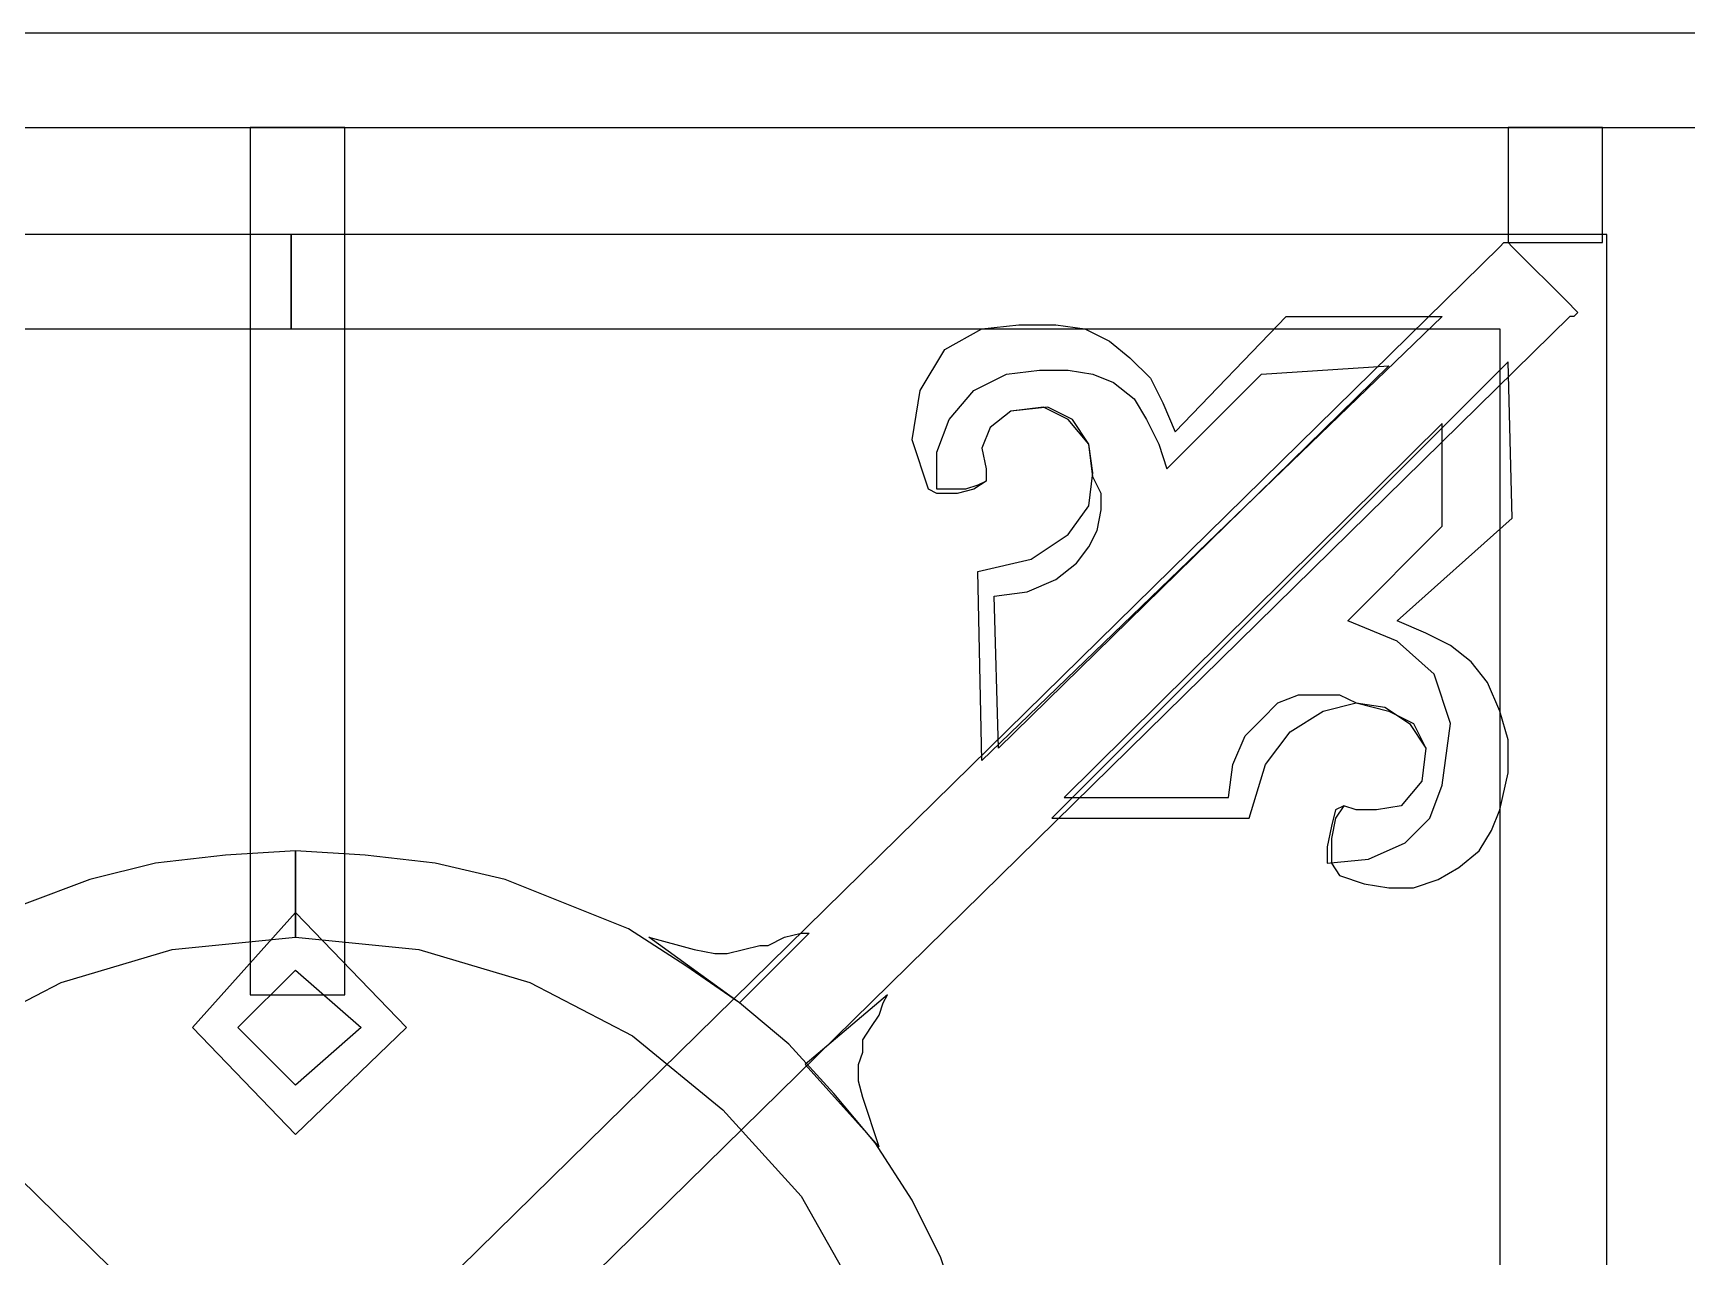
# Model space of a CAD drawing. Header units: centimetres. Extents: x -57 to 52, y -31 to 17.
# Drawn here: x -32.02 to -5.55, y -3.14 to 16.45 of the extents above; entities that cross this region are included whole.
import ezdxf

# ---------------------------------------------------------------- set-up
doc = ezdxf.new("R2010")
doc.units = ezdxf.units.CM
doc.header["$MEASUREMENT"] = 0
doc.layers.add('layer 1', color=7, linetype='Continuous')

msp = doc.modelspace()

# ---------------------------------------------------------------- linework, layer by layer
at = {"layer": 'layer 1', "color": 29}
for points, knots in [([(-56.97217, 16.45247), (-56.97217, 16.45247), (52.31543, 16.45247), (52.31543, 16.45247), (52.31543, 16.45247), (52.31543, 16.45247), (52.31543, 14.93916), (52.31543, 14.93916), (52.31543, 14.93916), (52.31543, 14.93916), (-56.97217, 14.93916), (-56.97217, 14.93916), (-56.97217, 14.93916), (-56.97217, 14.93916), (-56.97217, 16.45247), (-56.97217, 16.45247)], [0, 0, 0, 0, 0.25, 0.25, 0.25, 0.25, 0.5, 0.5, 0.5, 0.5, 0.75, 0.75, 0.75, 0.75, 1, 1, 1, 1]), ([(-28.54818, 14.93916), (-28.54818, 14.93916), (-27.03487, 14.93916), (-27.03487, 14.93916), (-27.03487, 14.93916), (-27.03487, 14.93916), (-27.03487, 1.05614), (-27.03487, 1.05614), (-27.03487, 1.05614), (-27.03487, 1.05614), (-28.54818, 1.05614), (-28.54818, 1.05614), (-28.54818, 1.05614), (-28.54818, 1.05614), (-28.54818, 14.93916), (-28.54818, 14.93916)], [0, 0, 0, 0, 0.25, 0.25, 0.25, 0.25, 0.5, 0.5, 0.5, 0.5, 0.75, 0.75, 0.75, 0.75, 1, 1, 1, 1]), ([(-8.41452, 14.93916), (-8.41452, 14.93916), (-6.90121, 14.93916), (-6.90121, 14.93916), (-6.90121, 14.93916), (-6.90121, 14.93916), (-6.90121, 13.09686), (-6.90121, 13.09686), (-6.90121, 13.09686), (-6.90121, 13.09686), (-8.41452, 13.09686), (-8.41452, 13.09686), (-8.41452, 13.09686), (-8.41452, 13.09686), (-8.41452, 14.93916), (-8.41452, 14.93916)], [0, 0, 0, 0, 0.25, 0.25, 0.25, 0.25, 0.5, 0.5, 0.5, 0.5, 0.75, 0.75, 0.75, 0.75, 1, 1, 1, 1]), ([(-49.01082, 13.22845), (-49.01082, 13.22845), (-27.89022, 13.22845), (-27.89022, 13.22845), (-27.89022, 13.22845), (-27.89022, 13.22845), (-27.89022, 11.71514), (-27.89022, 11.71514), (-27.89022, 11.71514), (-27.89022, 11.71514), (-47.43171, 11.71514), (-47.43171, 11.71514), (-47.43171, 11.71514), (-47.43171, 11.71514), (-47.43171, -26.24931), (-47.43171, -26.24931), (-47.43171, -26.24931), (-47.43171, -26.24931), (-27.89022, -26.24931), (-27.89022, -26.24931), (-27.89022, -26.24931), (-27.89022, -26.24931), (-27.89022, -27.63103), (-27.89022, -27.63103), (-27.89022, -27.63103), (-27.89022, -27.63103), (-49.01082, -27.63103), (-49.01082, -27.63103), (-49.01082, -27.63103), (-49.01082, -27.63103), (-49.01082, 13.22845), (-49.01082, 13.22845)], [0, 0, 0, 0, 0.125, 0.125, 0.125, 0.125, 0.25, 0.25, 0.25, 0.25, 0.375, 0.375, 0.375, 0.375, 0.5, 0.5, 0.5, 0.5, 0.625, 0.625, 0.625, 0.625, 0.75, 0.75, 0.75, 0.75, 0.875, 0.875, 0.875, 0.875, 1, 1, 1, 1]), ([(-48.55025, 12.10992), (-48.55025, 12.10992), (-47.6291, 13.03106), (-47.6291, 13.03106), (-47.6291, 13.03106), (-47.6291, 13.03106), (-47.5633, 13.09686), (-47.5633, 13.09686), (-47.5633, 13.09686), (-47.5633, 13.09686), (-47.49751, 13.09686), (-47.49751, 13.09686), (-47.49751, 13.09686), (-47.49751, 13.09686), (-47.43171, 13.09686), (-47.43171, 13.09686), (-47.43171, 13.09686), (-47.43171, 13.09686), (-47.43171, 13.03106), (-47.43171, 13.03106), (-47.43171, 13.03106), (-47.43171, 13.03106), (-7.42758, -26.24931), (-7.42758, -26.24931), (-7.42758, -26.24931), (-7.42758, -26.24931), (-7.36178, -26.24931), (-7.36178, -26.24931), (-7.36178, -26.24931), (-7.36178, -26.24931), (-7.29599, -26.3151), (-7.29599, -26.3151), (-7.29599, -26.3151), (-7.29599, -26.3151), (-7.36178, -26.3809), (-7.36178, -26.3809), (-7.36178, -26.3809), (-7.36178, -26.3809), (-7.42758, -26.4467), (-7.42758, -26.4467), (-7.42758, -26.4467), (-7.42758, -26.4467), (-8.34873, -27.36784), (-8.34873, -27.36784), (-8.34873, -27.36784), (-8.34873, -27.36784), (-8.41452, -27.43364), (-8.41452, -27.43364), (-8.41452, -27.43364), (-8.41452, -27.43364), (-8.41452, -27.43364), (-8.41452, -27.43364), (-8.41452, -27.43364), (-8.41452, -27.43364), (-8.48032, -27.36784), (-8.48032, -27.36784), (-8.48032, -27.36784), (-8.48032, -27.36784), (-8.54612, -27.36784), (-8.54612, -27.36784), (-8.54612, -27.36784), (-8.54612, -27.36784), (-48.55025, 11.91253), (-48.55025, 11.91253), (-48.55025, 11.91253), (-48.55025, 11.91253), (-48.55025, 11.91253), (-48.55025, 11.91253), (-48.55025, 11.91253), (-48.55025, 11.91253), (-48.55025, 11.97832), (-48.55025, 11.97832), (-48.55025, 11.97832), (-48.55025, 11.97832), (-48.55025, 12.04412), (-48.55025, 12.04412), (-48.55025, 12.04412), (-48.55025, 12.04412), (-48.55025, 12.10992), (-48.55025, 12.10992)], [0, 0, 0, 0, 0.05, 0.05, 0.05, 0.05, 0.1, 0.1, 0.1, 0.1, 0.15, 0.15, 0.15, 0.15, 0.2, 0.2, 0.2, 0.2, 0.25, 0.25, 0.25, 0.25, 0.3, 0.3, 0.3, 0.3, 0.35, 0.35, 0.35, 0.35, 0.4, 0.4, 0.4, 0.4, 0.45, 0.45, 0.45, 0.45, 0.5, 0.5, 0.5, 0.5, 0.55, 0.55, 0.55, 0.55, 0.6, 0.6, 0.6, 0.6, 0.65, 0.65, 0.65, 0.65, 0.7, 0.7, 0.7, 0.7, 0.75, 0.75, 0.75, 0.75, 0.8, 0.8, 0.8, 0.8, 0.85, 0.85, 0.85, 0.85, 0.9, 0.9, 0.9, 0.9, 0.95, 0.95, 0.95, 0.95, 1, 1, 1, 1]), ([(-7.42758, 12.10992), (-7.42758, 12.10992), (-8.34873, 13.03106), (-8.34873, 13.03106), (-8.34873, 13.03106), (-8.34873, 13.03106), (-8.41452, 13.09686), (-8.41452, 13.09686), (-8.41452, 13.09686), (-8.41452, 13.09686), (-8.41452, 13.09686), (-8.41452, 13.09686), (-8.41452, 13.09686), (-8.41452, 13.09686), (-8.48032, 13.09686), (-8.48032, 13.09686), (-8.48032, 13.09686), (-8.48032, 13.09686), (-8.54612, 13.03106), (-8.54612, 13.03106), (-8.54612, 13.03106), (-8.54612, 13.03106), (-48.55025, -26.24931), (-48.55025, -26.24931), (-48.55025, -26.24931), (-48.55025, -26.24931), (-48.55025, -26.24931), (-48.55025, -26.24931), (-48.55025, -26.24931), (-48.55025, -26.24931), (-48.55025, -26.3151), (-48.55025, -26.3151), (-48.55025, -26.3151), (-48.55025, -26.3151), (-48.55025, -26.3809), (-48.55025, -26.3809), (-48.55025, -26.3809), (-48.55025, -26.3809), (-48.55025, -26.4467), (-48.55025, -26.4467), (-48.55025, -26.4467), (-48.55025, -26.4467), (-47.6291, -27.36784), (-47.6291, -27.36784), (-47.6291, -27.36784), (-47.6291, -27.36784), (-47.5633, -27.43364), (-47.5633, -27.43364), (-47.5633, -27.43364), (-47.5633, -27.43364), (-47.49751, -27.43364), (-47.49751, -27.43364), (-47.49751, -27.43364), (-47.49751, -27.43364), (-47.43171, -27.36784), (-47.43171, -27.36784), (-47.43171, -27.36784), (-47.43171, -27.36784), (-47.43171, -27.36784), (-47.43171, -27.36784), (-47.43171, -27.36784), (-47.43171, -27.36784), (-7.42758, 11.91253), (-7.42758, 11.91253), (-7.42758, 11.91253), (-7.42758, 11.91253), (-7.36178, 11.91253), (-7.36178, 11.91253), (-7.36178, 11.91253), (-7.36178, 11.91253), (-7.29599, 11.97832), (-7.29599, 11.97832), (-7.29599, 11.97832), (-7.29599, 11.97832), (-7.36178, 12.04412), (-7.36178, 12.04412), (-7.36178, 12.04412), (-7.36178, 12.04412), (-7.42758, 12.10992), (-7.42758, 12.10992)], [0, 0, 0, 0, 0.05, 0.05, 0.05, 0.05, 0.1, 0.1, 0.1, 0.1, 0.15, 0.15, 0.15, 0.15, 0.2, 0.2, 0.2, 0.2, 0.25, 0.25, 0.25, 0.25, 0.3, 0.3, 0.3, 0.3, 0.35, 0.35, 0.35, 0.35, 0.4, 0.4, 0.4, 0.4, 0.45, 0.45, 0.45, 0.45, 0.5, 0.5, 0.5, 0.5, 0.55, 0.55, 0.55, 0.55, 0.6, 0.6, 0.6, 0.6, 0.65, 0.65, 0.65, 0.65, 0.7, 0.7, 0.7, 0.7, 0.75, 0.75, 0.75, 0.75, 0.8, 0.8, 0.8, 0.8, 0.85, 0.85, 0.85, 0.85, 0.9, 0.9, 0.9, 0.9, 0.95, 0.95, 0.95, 0.95, 1, 1, 1, 1]), ([(-27.89022, 13.22845), (-27.89022, 13.22845), (-6.83541, 13.22845), (-6.83541, 13.22845), (-6.83541, 13.22845), (-6.83541, 13.22845), (-6.83541, -27.63103), (-6.83541, -27.63103), (-6.83541, -27.63103), (-6.83541, -27.63103), (-27.89022, -27.63103), (-27.89022, -27.63103), (-27.89022, -27.63103), (-27.89022, -27.63103), (-27.89022, -26.24931), (-27.89022, -26.24931), (-27.89022, -26.24931), (-27.89022, -26.24931), (-8.54612, -26.24931), (-8.54612, -26.24931), (-8.54612, -26.24931), (-8.54612, -26.24931), (-8.54612, 11.71514), (-8.54612, 11.71514), (-8.54612, 11.71514), (-8.54612, 11.71514), (-27.89022, 11.71514), (-27.89022, 11.71514), (-27.89022, 11.71514), (-27.89022, 11.71514), (-27.89022, 13.22845), (-27.89022, 13.22845)], [0, 0, 0, 0, 0.125, 0.125, 0.125, 0.125, 0.25, 0.25, 0.25, 0.25, 0.375, 0.375, 0.375, 0.375, 0.5, 0.5, 0.5, 0.5, 0.625, 0.625, 0.625, 0.625, 0.75, 0.75, 0.75, 0.75, 0.875, 0.875, 0.875, 0.875, 1, 1, 1, 1]), ([(-9.46726, 11.91253), (-9.46726, 11.91253), (-11.96752, 11.91253), (-11.96752, 11.91253), (-11.96752, 11.91253), (-11.96752, 11.91253), (-13.74402, 10.07023), (-13.74402, 10.07023), (-13.74402, 10.07023), (-13.74402, 10.07023), (-13.94141, 10.53081), (-13.94141, 10.53081), (-13.94141, 10.53081), (-13.94141, 10.53081), (-14.1388, 10.92558), (-14.1388, 10.92558), (-14.1388, 10.92558), (-14.1388, 10.92558), (-14.46778, 11.25456), (-14.46778, 11.25456), (-14.46778, 11.25456), (-14.46778, 11.25456), (-14.79676, 11.51775), (-14.79676, 11.51775), (-14.79676, 11.51775), (-14.79676, 11.51775), (-15.19154, 11.71514), (-15.19154, 11.71514), (-15.19154, 11.71514), (-15.19154, 11.71514), (-15.65211, 11.78093), (-15.65211, 11.78093), (-15.65211, 11.78093), (-15.65211, 11.78093), (-16.24428, 11.78093), (-16.24428, 11.78093), (-16.24428, 11.78093), (-16.24428, 11.78093), (-16.83645, 11.71514), (-16.83645, 11.71514), (-16.83645, 11.71514), (-16.83645, 11.71514), (-17.42861, 11.38616), (-17.42861, 11.38616), (-17.42861, 11.38616), (-17.42861, 11.38616), (-17.82339, 10.72819), (-17.82339, 10.72819), (-17.82339, 10.72819), (-17.82339, 10.72819), (-17.95498, 9.93864), (-17.95498, 9.93864), (-17.95498, 9.93864), (-17.95498, 9.93864), (-17.6918, 9.14908), (-17.6918, 9.14908), (-17.6918, 9.14908), (-17.6918, 9.14908), (-17.56021, 9.08329), (-17.56021, 9.08329), (-17.56021, 9.08329), (-17.56021, 9.08329), (-17.23122, 9.08329), (-17.23122, 9.08329), (-17.23122, 9.08329), (-17.23122, 9.08329), (-16.96804, 9.14908), (-16.96804, 9.14908), (-16.96804, 9.14908), (-16.96804, 9.14908), (-16.77065, 9.28068), (-16.77065, 9.28068), (-16.77065, 9.28068), (-16.77065, 9.28068), (-16.77065, 9.47807), (-16.77065, 9.47807), (-16.77065, 9.47807), (-16.77065, 9.47807), (-16.83645, 9.80705), (-16.83645, 9.80705), (-16.83645, 9.80705), (-16.83645, 9.80705), (-16.70485, 10.13603), (-16.70485, 10.13603), (-16.70485, 10.13603), (-16.70485, 10.13603), (-16.37587, 10.39921), (-16.37587, 10.39921), (-16.37587, 10.39921), (-16.37587, 10.39921), (-15.8495, 10.46501), (-15.8495, 10.46501), (-15.8495, 10.46501), (-15.8495, 10.46501), (-15.45472, 10.26762), (-15.45472, 10.26762), (-15.45472, 10.26762), (-15.45472, 10.26762), (-15.12574, 9.87284), (-15.12574, 9.87284), (-15.12574, 9.87284), (-15.12574, 9.87284), (-15.05995, 9.41227), (-15.05995, 9.41227), (-15.05995, 9.41227), (-15.05995, 9.41227), (-15.12574, 8.8859), (-15.12574, 8.8859), (-15.12574, 8.8859), (-15.12574, 8.8859), (-15.45472, 8.42532), (-15.45472, 8.42532), (-15.45472, 8.42532), (-15.45472, 8.42532), (-16.04689, 8.03055), (-16.04689, 8.03055), (-16.04689, 8.03055), (-16.04689, 8.03055), (-16.90224, 7.83316), (-16.90224, 7.83316), (-16.90224, 7.83316), (-16.90224, 7.83316), (-16.83645, 4.80653), (-16.83645, 4.80653), (-16.83645, 4.80653), (-16.83645, 4.80653), (-9.46726, 11.91253), (-9.46726, 11.91253)], [0, 0, 0, 0, 0.03125, 0.03125, 0.03125, 0.03125, 0.0625, 0.0625, 0.0625, 0.0625, 0.09375, 0.09375, 0.09375, 0.09375, 0.125, 0.125, 0.125, 0.125, 0.15625, 0.15625, 0.15625, 0.15625, 0.1875, 0.1875, 0.1875, 0.1875, 0.21875, 0.21875, 0.21875, 0.21875, 0.25, 0.25, 0.25, 0.25, 0.28125, 0.28125, 0.28125, 0.28125, 0.3125, 0.3125, 0.3125, 0.3125, 0.34375, 0.34375, 0.34375, 0.34375, 0.375, 0.375, 0.375, 0.375, 0.40625, 0.40625, 0.40625, 0.40625, 0.4375, 0.4375, 0.4375, 0.4375, 0.46875, 0.46875, 0.46875, 0.46875, 0.5, 0.5, 0.5, 0.5, 0.53125, 0.53125, 0.53125, 0.53125, 0.5625, 0.5625, 0.5625, 0.5625, 0.59375, 0.59375, 0.59375, 0.59375, 0.625, 0.625, 0.625, 0.625, 0.65625, 0.65625, 0.65625, 0.65625, 0.6875, 0.6875, 0.6875, 0.6875, 0.71875, 0.71875, 0.71875, 0.71875, 0.75, 0.75, 0.75, 0.75, 0.78125, 0.78125, 0.78125, 0.78125, 0.8125, 0.8125, 0.8125, 0.8125, 0.84375, 0.84375, 0.84375, 0.84375, 0.875, 0.875, 0.875, 0.875, 0.90625, 0.90625, 0.90625, 0.90625, 0.9375, 0.9375, 0.9375, 0.9375, 0.96875, 0.96875, 0.96875, 0.96875, 1, 1, 1, 1]), ([(-8.41452, 11.18877), (-8.41452, 11.18877), (-8.34873, 8.68851), (-8.34873, 8.68851), (-8.34873, 8.68851), (-8.34873, 8.68851), (-10.19102, 7.0436), (-10.19102, 7.0436), (-10.19102, 7.0436), (-10.19102, 7.0436), (-9.73045, 6.84621), (-9.73045, 6.84621), (-9.73045, 6.84621), (-9.73045, 6.84621), (-9.33567, 6.64883), (-9.33567, 6.64883), (-9.33567, 6.64883), (-9.33567, 6.64883), (-9.00669, 6.38564), (-9.00669, 6.38564), (-9.00669, 6.38564), (-9.00669, 6.38564), (-8.74351, 6.05666), (-8.74351, 6.05666), (-8.74351, 6.05666), (-8.74351, 6.05666), (-8.54612, 5.59609), (-8.54612, 5.59609), (-8.54612, 5.59609), (-8.54612, 5.59609), (-8.41452, 5.13551), (-8.41452, 5.13551), (-8.41452, 5.13551), (-8.41452, 5.13551), (-8.41452, 4.60914), (-8.41452, 4.60914), (-8.41452, 4.60914), (-8.41452, 4.60914), (-8.54612, 4.01698), (-8.54612, 4.01698), (-8.54612, 4.01698), (-8.54612, 4.01698), (-8.67771, 3.68799), (-8.67771, 3.68799), (-8.67771, 3.68799), (-8.67771, 3.68799), (-8.8751, 3.35901), (-8.8751, 3.35901), (-8.8751, 3.35901), (-8.8751, 3.35901), (-9.20408, 3.09583), (-9.20408, 3.09583), (-9.20408, 3.09583), (-9.20408, 3.09583), (-9.53306, 2.89844), (-9.53306, 2.89844), (-9.53306, 2.89844), (-9.53306, 2.89844), (-9.92784, 2.76685), (-9.92784, 2.76685), (-9.92784, 2.76685), (-9.92784, 2.76685), (-10.32262, 2.76685), (-10.32262, 2.76685), (-10.32262, 2.76685), (-10.32262, 2.76685), (-10.71739, 2.83264), (-10.71739, 2.83264), (-10.71739, 2.83264), (-10.71739, 2.83264), (-11.11217, 2.96423), (-11.11217, 2.96423), (-11.11217, 2.96423), (-11.11217, 2.96423), (-11.24376, 3.16162), (-11.24376, 3.16162), (-11.24376, 3.16162), (-11.24376, 3.16162), (-11.24376, 3.5564), (-11.24376, 3.5564), (-11.24376, 3.5564), (-11.24376, 3.5564), (-11.17797, 3.88538), (-11.17797, 3.88538), (-11.17797, 3.88538), (-11.17797, 3.88538), (-11.04638, 4.08277), (-11.04638, 4.08277), (-11.04638, 4.08277), (-11.04638, 4.08277), (-10.84899, 4.01698), (-10.84899, 4.01698), (-10.84899, 4.01698), (-10.84899, 4.01698), (-10.52001, 4.01698), (-10.52001, 4.01698), (-10.52001, 4.01698), (-10.52001, 4.01698), (-10.12523, 4.08277), (-10.12523, 4.08277), (-10.12523, 4.08277), (-10.12523, 4.08277), (-9.79625, 4.47755), (-9.79625, 4.47755), (-9.79625, 4.47755), (-9.79625, 4.47755), (-9.73045, 5.00392), (-9.73045, 5.00392), (-9.73045, 5.00392), (-9.73045, 5.00392), (-9.92784, 5.3987), (-9.92784, 5.3987), (-9.92784, 5.3987), (-9.92784, 5.3987), (-10.32262, 5.59609), (-10.32262, 5.59609), (-10.32262, 5.59609), (-10.32262, 5.59609), (-10.84899, 5.72768), (-10.84899, 5.72768), (-10.84899, 5.72768), (-10.84899, 5.72768), (-11.37536, 5.59609), (-11.37536, 5.59609), (-11.37536, 5.59609), (-11.37536, 5.59609), (-11.90173, 5.2671), (-11.90173, 5.2671), (-11.90173, 5.2671), (-11.90173, 5.2671), (-12.2965, 4.74073), (-12.2965, 4.74073), (-12.2965, 4.74073), (-12.2965, 4.74073), (-12.55969, 3.88538), (-12.55969, 3.88538), (-12.55969, 3.88538), (-12.55969, 3.88538), (-15.71791, 3.88538), (-15.71791, 3.88538), (-15.71791, 3.88538), (-15.71791, 3.88538), (-8.41452, 11.18877), (-8.41452, 11.18877)], [0, 0, 0, 0, 0.02777778, 0.02777778, 0.02777778, 0.02777778, 0.05555556, 0.05555556, 0.05555556, 0.05555556, 0.08333333, 0.08333333, 0.08333333, 0.08333333, 0.11111111, 0.11111111, 0.11111111, 0.11111111, 0.13888889, 0.13888889, 0.13888889, 0.13888889, 0.16666667, 0.16666667, 0.16666667, 0.16666667, 0.19444444, 0.19444444, 0.19444444, 0.19444444, 0.22222222, 0.22222222, 0.22222222, 0.22222222, 0.25, 0.25, 0.25, 0.25, 0.27777778, 0.27777778, 0.27777778, 0.27777778, 0.30555556, 0.30555556, 0.30555556, 0.30555556, 0.33333333, 0.33333333, 0.33333333, 0.33333333, 0.36111111, 0.36111111, 0.36111111, 0.36111111, 0.38888889, 0.38888889, 0.38888889, 0.38888889, 0.41666667, 0.41666667, 0.41666667, 0.41666667, 0.44444444, 0.44444444, 0.44444444, 0.44444444, 0.47222222, 0.47222222, 0.47222222, 0.47222222, 0.5, 0.5, 0.5, 0.5, 0.52777778, 0.52777778, 0.52777778, 0.52777778, 0.55555556, 0.55555556, 0.55555556, 0.55555556, 0.58333333, 0.58333333, 0.58333333, 0.58333333, 0.61111111, 0.61111111, 0.61111111, 0.61111111, 0.63888889, 0.63888889, 0.63888889, 0.63888889, 0.66666667, 0.66666667, 0.66666667, 0.66666667, 0.69444444, 0.69444444, 0.69444444, 0.69444444, 0.72222222, 0.72222222, 0.72222222, 0.72222222, 0.75, 0.75, 0.75, 0.75, 0.77777778, 0.77777778, 0.77777778, 0.77777778, 0.80555556, 0.80555556, 0.80555556, 0.80555556, 0.83333333, 0.83333333, 0.83333333, 0.83333333, 0.86111111, 0.86111111, 0.86111111, 0.86111111, 0.88888889, 0.88888889, 0.88888889, 0.88888889, 0.91666667, 0.91666667, 0.91666667, 0.91666667, 0.94444444, 0.94444444, 0.94444444, 0.94444444, 0.97222222, 0.97222222, 0.97222222, 0.97222222, 1, 1, 1, 1]), ([(-27.82442, -17.95898), (-27.82442, -17.95898), (-28.94296, -17.89318), (-28.94296, -17.89318), (-28.94296, -17.89318), (-28.94296, -17.89318), (-30.0615, -17.76159), (-30.0615, -17.76159), (-30.0615, -17.76159), (-30.0615, -17.76159), (-31.11424, -17.4984), (-31.11424, -17.4984), (-31.11424, -17.4984), (-31.11424, -17.4984), (-32.16698, -17.10363), (-32.16698, -17.10363), (-32.16698, -17.10363), (-32.16698, -17.10363), (-33.15392, -16.64305), (-33.15392, -16.64305), (-33.15392, -16.64305), (-33.15392, -16.64305), (-34.07507, -16.11668), (-34.07507, -16.11668), (-34.07507, -16.11668), (-34.07507, -16.11668), (-34.93042, -15.52452), (-34.93042, -15.52452), (-34.93042, -15.52452), (-34.93042, -15.52452), (-35.71997, -14.80076), (-35.71997, -14.80076), (-35.71997, -14.80076), (-35.71997, -14.80076), (-36.44373, -14.077), (-36.44373, -14.077), (-36.44373, -14.077), (-36.44373, -14.077), (-37.1017, -13.22165), (-37.1017, -13.22165), (-37.1017, -13.22165), (-37.1017, -13.22165), (-37.62807, -12.36629), (-37.62807, -12.36629), (-37.62807, -12.36629), (-37.62807, -12.36629), (-38.15444, -11.44515), (-38.15444, -11.44515), (-38.15444, -11.44515), (-38.15444, -11.44515), (-38.48342, -10.4582), (-38.48342, -10.4582), (-38.48342, -10.4582), (-38.48342, -10.4582), (-38.8124, -9.47126), (-38.8124, -9.47126), (-38.8124, -9.47126), (-38.8124, -9.47126), (-38.94399, -8.35272), (-38.94399, -8.35272), (-38.94399, -8.35272), (-38.94399, -8.35272), (-39.00979, -7.29998), (-39.00979, -7.29998), (-39.00979, -7.29998), (-39.00979, -7.29998), (-38.94399, -6.18145), (-38.94399, -6.18145), (-38.94399, -6.18145), (-38.94399, -6.18145), (-38.8124, -5.12871), (-38.8124, -5.12871), (-38.8124, -5.12871), (-38.8124, -5.12871), (-38.48342, -4.14176), (-38.48342, -4.14176), (-38.48342, -4.14176), (-38.48342, -4.14176), (-38.15444, -3.15482), (-38.15444, -3.15482), (-38.15444, -3.15482), (-38.15444, -3.15482), (-37.62807, -2.23367), (-37.62807, -2.23367), (-37.62807, -2.23367), (-37.62807, -2.23367), (-37.1017, -1.31252), (-37.1017, -1.31252), (-37.1017, -1.31252), (-37.1017, -1.31252), (-36.44373, -0.52297), (-36.44373, -0.52297), (-36.44373, -0.52297), (-36.44373, -0.52297), (-35.71997, 0.26659), (-35.71997, 0.26659), (-35.71997, 0.26659), (-35.71997, 0.26659), (-34.93042, 0.92455), (-34.93042, 0.92455), (-34.93042, 0.92455), (-34.93042, 0.92455), (-34.07507, 1.51672), (-34.07507, 1.51672), (-34.07507, 1.51672), (-34.07507, 1.51672), (-33.15392, 2.10888), (-33.15392, 2.10888), (-33.15392, 2.10888), (-33.15392, 2.10888), (-32.16698, 2.50366), (-32.16698, 2.50366), (-32.16698, 2.50366), (-32.16698, 2.50366), (-31.11424, 2.89844), (-31.11424, 2.89844), (-31.11424, 2.89844), (-31.11424, 2.89844), (-30.0615, 3.16162), (-30.0615, 3.16162), (-30.0615, 3.16162), (-30.0615, 3.16162), (-28.94296, 3.29322), (-28.94296, 3.29322), (-28.94296, 3.29322), (-28.94296, 3.29322), (-27.82442, 3.35901), (-27.82442, 3.35901), (-27.82442, 3.35901), (-27.82442, 3.35901), (-27.82442, 1.97729), (-27.82442, 1.97729), (-27.82442, 1.97729), (-27.82442, 1.97729), (-29.79831, 1.7799), (-29.79831, 1.7799), (-29.79831, 1.7799), (-29.79831, 1.7799), (-31.57481, 1.25353), (-31.57481, 1.25353), (-31.57481, 1.25353), (-31.57481, 1.25353), (-33.21972, 0.39818), (-33.21972, 0.39818), (-33.21972, 0.39818), (-33.21972, 0.39818), (-34.60144, -0.78615), (-34.60144, -0.78615), (-34.60144, -0.78615), (-34.60144, -0.78615), (-35.78577, -2.16787), (-35.78577, -2.16787), (-35.78577, -2.16787), (-35.78577, -2.16787), (-36.70692, -3.68119), (-36.70692, -3.68119), (-36.70692, -3.68119), (-36.70692, -3.68119), (-37.23329, -5.45769), (-37.23329, -5.45769), (-37.23329, -5.45769), (-37.23329, -5.45769), (-37.43068, -7.29998), (-37.43068, -7.29998), (-37.43068, -7.29998), (-37.43068, -7.29998), (-37.23329, -9.14228), (-37.23329, -9.14228), (-37.23329, -9.14228), (-37.23329, -9.14228), (-36.70692, -10.78718), (-36.70692, -10.78718), (-36.70692, -10.78718), (-36.70692, -10.78718), (-35.78577, -12.36629), (-35.78577, -12.36629), (-35.78577, -12.36629), (-35.78577, -12.36629), (-34.60144, -13.74802), (-34.60144, -13.74802), (-34.60144, -13.74802), (-34.60144, -13.74802), (-33.21972, -14.86655), (-33.21972, -14.86655), (-33.21972, -14.86655), (-33.21972, -14.86655), (-31.57481, -15.7219), (-31.57481, -15.7219), (-31.57481, -15.7219), (-31.57481, -15.7219), (-29.79831, -16.24827), (-29.79831, -16.24827), (-29.79831, -16.24827), (-29.79831, -16.24827), (-27.82442, -16.44566), (-27.82442, -16.44566), (-27.82442, -16.44566), (-27.82442, -16.44566), (-27.82442, -17.95898), (-27.82442, -17.95898)], [0, 0, 0, 0, 0.02, 0.02, 0.02, 0.02, 0.04, 0.04, 0.04, 0.04, 0.06, 0.06, 0.06, 0.06, 0.08, 0.08, 0.08, 0.08, 0.1, 0.1, 0.1, 0.1, 0.12, 0.12, 0.12, 0.12, 0.14, 0.14, 0.14, 0.14, 0.16, 0.16, 0.16, 0.16, 0.18, 0.18, 0.18, 0.18, 0.2, 0.2, 0.2, 0.2, 0.22, 0.22, 0.22, 0.22, 0.24, 0.24, 0.24, 0.24, 0.26, 0.26, 0.26, 0.26, 0.28, 0.28, 0.28, 0.28, 0.3, 0.3, 0.3, 0.3, 0.32, 0.32, 0.32, 0.32, 0.34, 0.34, 0.34, 0.34, 0.36, 0.36, 0.36, 0.36, 0.38, 0.38, 0.38, 0.38, 0.4, 0.4, 0.4, 0.4, 0.42, 0.42, 0.42, 0.42, 0.44, 0.44, 0.44, 0.44, 0.46, 0.46, 0.46, 0.46, 0.48, 0.48, 0.48, 0.48, 0.5, 0.5, 0.5, 0.5, 0.52, 0.52, 0.52, 0.52, 0.54, 0.54, 0.54, 0.54, 0.56, 0.56, 0.56, 0.56, 0.58, 0.58, 0.58, 0.58, 0.6, 0.6, 0.6, 0.6, 0.62, 0.62, 0.62, 0.62, 0.64, 0.64, 0.64, 0.64, 0.66, 0.66, 0.66, 0.66, 0.68, 0.68, 0.68, 0.68, 0.7, 0.7, 0.7, 0.7, 0.72, 0.72, 0.72, 0.72, 0.74, 0.74, 0.74, 0.74, 0.76, 0.76, 0.76, 0.76, 0.78, 0.78, 0.78, 0.78, 0.8, 0.8, 0.8, 0.8, 0.82, 0.82, 0.82, 0.82, 0.84, 0.84, 0.84, 0.84, 0.86, 0.86, 0.86, 0.86, 0.88, 0.88, 0.88, 0.88, 0.9, 0.9, 0.9, 0.9, 0.92, 0.92, 0.92, 0.92, 0.94, 0.94, 0.94, 0.94, 0.96, 0.96, 0.96, 0.96, 0.98, 0.98, 0.98, 0.98, 1, 1, 1, 1]), ([(-27.82442, 3.35901), (-27.82442, 3.35901), (-26.70589, 3.29322), (-26.70589, 3.29322), (-26.70589, 3.29322), (-26.70589, 3.29322), (-25.58735, 3.16162), (-25.58735, 3.16162), (-25.58735, 3.16162), (-25.58735, 3.16162), (-24.46881, 2.89844), (-24.46881, 2.89844), (-24.46881, 2.89844), (-24.46881, 2.89844), (-23.48187, 2.50366), (-23.48187, 2.50366), (-23.48187, 2.50366), (-23.48187, 2.50366), (-22.49493, 2.10888), (-22.49493, 2.10888), (-22.49493, 2.10888), (-22.49493, 2.10888), (-21.57378, 1.51672), (-21.57378, 1.51672), (-21.57378, 1.51672), (-21.57378, 1.51672), (-20.71843, 0.92455), (-20.71843, 0.92455), (-20.71843, 0.92455), (-20.71843, 0.92455), (-19.92887, 0.26659), (-19.92887, 0.26659), (-19.92887, 0.26659), (-19.92887, 0.26659), (-19.20511, -0.52297), (-19.20511, -0.52297), (-19.20511, -0.52297), (-19.20511, -0.52297), (-18.54715, -1.31252), (-18.54715, -1.31252), (-18.54715, -1.31252), (-18.54715, -1.31252), (-17.95498, -2.23367), (-17.95498, -2.23367), (-17.95498, -2.23367), (-17.95498, -2.23367), (-17.49441, -3.15482), (-17.49441, -3.15482), (-17.49441, -3.15482), (-17.49441, -3.15482), (-17.16543, -4.14176), (-17.16543, -4.14176), (-17.16543, -4.14176), (-17.16543, -4.14176), (-16.83645, -5.12871), (-16.83645, -5.12871), (-16.83645, -5.12871), (-16.83645, -5.12871), (-16.70485, -6.18145), (-16.70485, -6.18145), (-16.70485, -6.18145), (-16.70485, -6.18145), (-16.63906, -7.29998), (-16.63906, -7.29998), (-16.63906, -7.29998), (-16.63906, -7.29998), (-16.70485, -8.35272), (-16.70485, -8.35272), (-16.70485, -8.35272), (-16.70485, -8.35272), (-16.83645, -9.47126), (-16.83645, -9.47126), (-16.83645, -9.47126), (-16.83645, -9.47126), (-17.16543, -10.4582), (-17.16543, -10.4582), (-17.16543, -10.4582), (-17.16543, -10.4582), (-17.49441, -11.44515), (-17.49441, -11.44515), (-17.49441, -11.44515), (-17.49441, -11.44515), (-17.95498, -12.36629), (-17.95498, -12.36629), (-17.95498, -12.36629), (-17.95498, -12.36629), (-18.54715, -13.22165), (-18.54715, -13.22165), (-18.54715, -13.22165), (-18.54715, -13.22165), (-19.20511, -14.077), (-19.20511, -14.077), (-19.20511, -14.077), (-19.20511, -14.077), (-19.92887, -14.80076), (-19.92887, -14.80076), (-19.92887, -14.80076), (-19.92887, -14.80076), (-20.71843, -15.52452), (-20.71843, -15.52452), (-20.71843, -15.52452), (-20.71843, -15.52452), (-21.57378, -16.11668), (-21.57378, -16.11668), (-21.57378, -16.11668), (-21.57378, -16.11668), (-22.49493, -16.64305), (-22.49493, -16.64305), (-22.49493, -16.64305), (-22.49493, -16.64305), (-23.48187, -17.10363), (-23.48187, -17.10363), (-23.48187, -17.10363), (-23.48187, -17.10363), (-24.46881, -17.4984), (-24.46881, -17.4984), (-24.46881, -17.4984), (-24.46881, -17.4984), (-25.58735, -17.76159), (-25.58735, -17.76159), (-25.58735, -17.76159), (-25.58735, -17.76159), (-26.70589, -17.89318), (-26.70589, -17.89318), (-26.70589, -17.89318), (-26.70589, -17.89318), (-27.82442, -17.95898), (-27.82442, -17.95898), (-27.82442, -17.95898), (-27.82442, -17.95898), (-27.82442, -16.44566), (-27.82442, -16.44566), (-27.82442, -16.44566), (-27.82442, -16.44566), (-25.85053, -16.24827), (-25.85053, -16.24827), (-25.85053, -16.24827), (-25.85053, -16.24827), (-24.07404, -15.7219), (-24.07404, -15.7219), (-24.07404, -15.7219), (-24.07404, -15.7219), (-22.42913, -14.86655), (-22.42913, -14.86655), (-22.42913, -14.86655), (-22.42913, -14.86655), (-20.98161, -13.74802), (-20.98161, -13.74802), (-20.98161, -13.74802), (-20.98161, -13.74802), (-19.73148, -12.36629), (-19.73148, -12.36629), (-19.73148, -12.36629), (-19.73148, -12.36629), (-18.87613, -10.78718), (-18.87613, -10.78718), (-18.87613, -10.78718), (-18.87613, -10.78718), (-18.28396, -9.14228), (-18.28396, -9.14228), (-18.28396, -9.14228), (-18.28396, -9.14228), (-18.08658, -7.29998), (-18.08658, -7.29998), (-18.08658, -7.29998), (-18.08658, -7.29998), (-18.28396, -5.45769), (-18.28396, -5.45769), (-18.28396, -5.45769), (-18.28396, -5.45769), (-18.87613, -3.68119), (-18.87613, -3.68119), (-18.87613, -3.68119), (-18.87613, -3.68119), (-19.73148, -2.16787), (-19.73148, -2.16787), (-19.73148, -2.16787), (-19.73148, -2.16787), (-20.98161, -0.78615), (-20.98161, -0.78615), (-20.98161, -0.78615), (-20.98161, -0.78615), (-22.42913, 0.39818), (-22.42913, 0.39818), (-22.42913, 0.39818), (-22.42913, 0.39818), (-24.07404, 1.25353), (-24.07404, 1.25353), (-24.07404, 1.25353), (-24.07404, 1.25353), (-25.85053, 1.7799), (-25.85053, 1.7799), (-25.85053, 1.7799), (-25.85053, 1.7799), (-27.82442, 1.97729), (-27.82442, 1.97729), (-27.82442, 1.97729), (-27.82442, 1.97729), (-27.82442, 3.35901), (-27.82442, 3.35901)], [0, 0, 0, 0, 0.02, 0.02, 0.02, 0.02, 0.04, 0.04, 0.04, 0.04, 0.06, 0.06, 0.06, 0.06, 0.08, 0.08, 0.08, 0.08, 0.1, 0.1, 0.1, 0.1, 0.12, 0.12, 0.12, 0.12, 0.14, 0.14, 0.14, 0.14, 0.16, 0.16, 0.16, 0.16, 0.18, 0.18, 0.18, 0.18, 0.2, 0.2, 0.2, 0.2, 0.22, 0.22, 0.22, 0.22, 0.24, 0.24, 0.24, 0.24, 0.26, 0.26, 0.26, 0.26, 0.28, 0.28, 0.28, 0.28, 0.3, 0.3, 0.3, 0.3, 0.32, 0.32, 0.32, 0.32, 0.34, 0.34, 0.34, 0.34, 0.36, 0.36, 0.36, 0.36, 0.38, 0.38, 0.38, 0.38, 0.4, 0.4, 0.4, 0.4, 0.42, 0.42, 0.42, 0.42, 0.44, 0.44, 0.44, 0.44, 0.46, 0.46, 0.46, 0.46, 0.48, 0.48, 0.48, 0.48, 0.5, 0.5, 0.5, 0.5, 0.52, 0.52, 0.52, 0.52, 0.54, 0.54, 0.54, 0.54, 0.56, 0.56, 0.56, 0.56, 0.58, 0.58, 0.58, 0.58, 0.6, 0.6, 0.6, 0.6, 0.62, 0.62, 0.62, 0.62, 0.64, 0.64, 0.64, 0.64, 0.66, 0.66, 0.66, 0.66, 0.68, 0.68, 0.68, 0.68, 0.7, 0.7, 0.7, 0.7, 0.72, 0.72, 0.72, 0.72, 0.74, 0.74, 0.74, 0.74, 0.76, 0.76, 0.76, 0.76, 0.78, 0.78, 0.78, 0.78, 0.8, 0.8, 0.8, 0.8, 0.82, 0.82, 0.82, 0.82, 0.84, 0.84, 0.84, 0.84, 0.86, 0.86, 0.86, 0.86, 0.88, 0.88, 0.88, 0.88, 0.9, 0.9, 0.9, 0.9, 0.92, 0.92, 0.92, 0.92, 0.94, 0.94, 0.94, 0.94, 0.96, 0.96, 0.96, 0.96, 0.98, 0.98, 0.98, 0.98, 1, 1, 1, 1]), ([(-29.46933, 0.52977), (-29.46933, 0.52977), (-27.82442, -1.18093), (-27.82442, -1.18093), (-27.82442, -1.18093), (-27.82442, -1.18093), (-26.04792, 0.52977), (-26.04792, 0.52977), (-26.04792, 0.52977), (-26.04792, 0.52977), (-27.82442, 2.37207), (-27.82442, 2.37207), (-27.82442, 2.37207), (-27.82442, 2.37207), (-29.46933, 0.52977), (-29.46933, 0.52977)], [0, 0, 0, 0, 0.25, 0.25, 0.25, 0.25, 0.5, 0.5, 0.5, 0.5, 0.75, 0.75, 0.75, 0.75, 1, 1, 1, 1]), ([(-22.16594, 1.97729), (-22.16594, 1.97729), (-20.71843, 0.92455), (-20.71843, 0.92455), (-20.71843, 0.92455), (-20.71843, 0.92455), (-19.59989, 2.04309), (-19.59989, 2.04309), (-19.59989, 2.04309), (-19.59989, 2.04309), (-19.73148, 2.04309), (-19.73148, 2.04309), (-19.73148, 2.04309), (-19.73148, 2.04309), (-19.99467, 1.97729), (-19.99467, 1.97729), (-19.99467, 1.97729), (-19.99467, 1.97729), (-20.25785, 1.8457), (-20.25785, 1.8457), (-20.25785, 1.8457), (-20.25785, 1.8457), (-20.38944, 1.8457), (-20.38944, 1.8457), (-20.38944, 1.8457), (-20.38944, 1.8457), (-20.65263, 1.7799), (-20.65263, 1.7799), (-20.65263, 1.7799), (-20.65263, 1.7799), (-20.91581, 1.71411), (-20.91581, 1.71411), (-20.91581, 1.71411), (-20.91581, 1.71411), (-21.1132, 1.71411), (-21.1132, 1.71411), (-21.1132, 1.71411), (-21.1132, 1.71411), (-21.44219, 1.7799), (-21.44219, 1.7799), (-21.44219, 1.7799), (-21.44219, 1.7799), (-22.16594, 1.97729), (-22.16594, 1.97729)], [0, 0, 0, 0, 0.09090909, 0.09090909, 0.09090909, 0.09090909, 0.18181818, 0.18181818, 0.18181818, 0.18181818, 0.27272727, 0.27272727, 0.27272727, 0.27272727, 0.36363636, 0.36363636, 0.36363636, 0.36363636, 0.45454545, 0.45454545, 0.45454545, 0.45454545, 0.54545455, 0.54545455, 0.54545455, 0.54545455, 0.63636364, 0.63636364, 0.63636364, 0.63636364, 0.72727273, 0.72727273, 0.72727273, 0.72727273, 0.81818182, 0.81818182, 0.81818182, 0.81818182, 0.90909091, 0.90909091, 0.90909091, 0.90909091, 1, 1, 1, 1]), ([(-18.48135, -1.37832), (-18.48135, -1.37832), (-19.66569, -0.06239), (-19.66569, -0.06239), (-19.66569, -0.06239), (-19.66569, -0.06239), (-18.34976, 1.05614), (-18.34976, 1.05614), (-18.34976, 1.05614), (-18.34976, 1.05614), (-18.41556, 0.92455), (-18.41556, 0.92455), (-18.41556, 0.92455), (-18.41556, 0.92455), (-18.48135, 0.72716), (-18.48135, 0.72716), (-18.48135, 0.72716), (-18.48135, 0.72716), (-18.61295, 0.52977), (-18.61295, 0.52977), (-18.61295, 0.52977), (-18.61295, 0.52977), (-18.74454, 0.33238), (-18.74454, 0.33238), (-18.74454, 0.33238), (-18.74454, 0.33238), (-18.74454, 0.135), (-18.74454, 0.135), (-18.74454, 0.135), (-18.74454, 0.135), (-18.81033, -0.06239), (-18.81033, -0.06239), (-18.81033, -0.06239), (-18.81033, -0.06239), (-18.81033, -0.32558), (-18.81033, -0.32558), (-18.81033, -0.32558), (-18.81033, -0.32558), (-18.74454, -0.58876), (-18.74454, -0.58876), (-18.74454, -0.58876), (-18.74454, -0.58876), (-18.48135, -1.37832), (-18.48135, -1.37832)], [0, 0, 0, 0, 0.09090909, 0.09090909, 0.09090909, 0.09090909, 0.18181818, 0.18181818, 0.18181818, 0.18181818, 0.27272727, 0.27272727, 0.27272727, 0.27272727, 0.36363636, 0.36363636, 0.36363636, 0.36363636, 0.45454545, 0.45454545, 0.45454545, 0.45454545, 0.54545455, 0.54545455, 0.54545455, 0.54545455, 0.63636364, 0.63636364, 0.63636364, 0.63636364, 0.72727273, 0.72727273, 0.72727273, 0.72727273, 0.81818182, 0.81818182, 0.81818182, 0.81818182, 0.90909091, 0.90909091, 0.90909091, 0.90909091, 1, 1, 1, 1])]:
    msp.add_open_spline(points, degree=3, knots=knots, dxfattribs=at)
at = {"layer": 'layer 1', "color": 44}
for points, knots in [([(-10.32262, 11.12297), (-10.32262, 11.12297), (-12.3623, 10.99138), (-12.3623, 10.99138), (-12.3623, 10.99138), (-12.3623, 10.99138), (-13.87561, 9.47807), (-13.87561, 9.47807), (-13.87561, 9.47807), (-13.87561, 9.47807), (-14.00721, 9.87284), (-14.00721, 9.87284), (-14.00721, 9.87284), (-14.00721, 9.87284), (-14.2046, 10.26762), (-14.2046, 10.26762), (-14.2046, 10.26762), (-14.2046, 10.26762), (-14.40198, 10.5966), (-14.40198, 10.5966), (-14.40198, 10.5966), (-14.40198, 10.5966), (-14.73097, 10.85979), (-14.73097, 10.85979), (-14.73097, 10.85979), (-14.73097, 10.85979), (-15.05995, 10.99138), (-15.05995, 10.99138), (-15.05995, 10.99138), (-15.05995, 10.99138), (-15.45472, 11.05718), (-15.45472, 11.05718), (-15.45472, 11.05718), (-15.45472, 11.05718), (-15.9153, 11.05718), (-15.9153, 11.05718), (-15.9153, 11.05718), (-15.9153, 11.05718), (-16.44167, 10.99138), (-16.44167, 10.99138), (-16.44167, 10.99138), (-16.44167, 10.99138), (-16.96804, 10.72819), (-16.96804, 10.72819), (-16.96804, 10.72819), (-16.96804, 10.72819), (-17.36282, 10.26762), (-17.36282, 10.26762), (-17.36282, 10.26762), (-17.36282, 10.26762), (-17.56021, 9.74125), (-17.56021, 9.74125), (-17.56021, 9.74125), (-17.56021, 9.74125), (-17.56021, 9.14908), (-17.56021, 9.14908), (-17.56021, 9.14908), (-17.56021, 9.14908), (-17.36282, 9.14908), (-17.36282, 9.14908), (-17.36282, 9.14908), (-17.36282, 9.14908), (-17.09963, 9.14908), (-17.09963, 9.14908), (-17.09963, 9.14908), (-17.09963, 9.14908), (-16.90224, 9.21488), (-16.90224, 9.21488), (-16.90224, 9.21488), (-16.90224, 9.21488), (-16.77065, 9.28068), (-16.77065, 9.28068), (-16.77065, 9.28068), (-16.77065, 9.28068), (-16.77065, 9.47807), (-16.77065, 9.47807), (-16.77065, 9.47807), (-16.77065, 9.47807), (-16.83645, 9.80705), (-16.83645, 9.80705), (-16.83645, 9.80705), (-16.83645, 9.80705), (-16.70485, 10.13603), (-16.70485, 10.13603), (-16.70485, 10.13603), (-16.70485, 10.13603), (-16.37587, 10.39921), (-16.37587, 10.39921), (-16.37587, 10.39921), (-16.37587, 10.39921), (-15.78371, 10.46501), (-15.78371, 10.46501), (-15.78371, 10.46501), (-15.78371, 10.46501), (-15.38893, 10.26762), (-15.38893, 10.26762), (-15.38893, 10.26762), (-15.38893, 10.26762), (-15.12574, 9.87284), (-15.12574, 9.87284), (-15.12574, 9.87284), (-15.12574, 9.87284), (-15.05995, 9.34647), (-15.05995, 9.34647), (-15.05995, 9.34647), (-15.05995, 9.34647), (-14.92835, 9.08329), (-14.92835, 9.08329), (-14.92835, 9.08329), (-14.92835, 9.08329), (-14.92835, 8.8201), (-14.92835, 8.8201), (-14.92835, 8.8201), (-14.92835, 8.8201), (-14.99415, 8.49112), (-14.99415, 8.49112), (-14.99415, 8.49112), (-14.99415, 8.49112), (-15.12574, 8.22794), (-15.12574, 8.22794), (-15.12574, 8.22794), (-15.12574, 8.22794), (-15.32313, 7.96475), (-15.32313, 7.96475), (-15.32313, 7.96475), (-15.32313, 7.96475), (-15.65211, 7.70157), (-15.65211, 7.70157), (-15.65211, 7.70157), (-15.65211, 7.70157), (-16.11269, 7.50418), (-16.11269, 7.50418), (-16.11269, 7.50418), (-16.11269, 7.50418), (-16.63906, 7.43838), (-16.63906, 7.43838), (-16.63906, 7.43838), (-16.63906, 7.43838), (-16.57326, 5.00392), (-16.57326, 5.00392), (-16.57326, 5.00392), (-16.57326, 5.00392), (-10.32262, 11.12297), (-10.32262, 11.12297)], [0, 0, 0, 0, 0.02777778, 0.02777778, 0.02777778, 0.02777778, 0.05555556, 0.05555556, 0.05555556, 0.05555556, 0.08333333, 0.08333333, 0.08333333, 0.08333333, 0.11111111, 0.11111111, 0.11111111, 0.11111111, 0.13888889, 0.13888889, 0.13888889, 0.13888889, 0.16666667, 0.16666667, 0.16666667, 0.16666667, 0.19444444, 0.19444444, 0.19444444, 0.19444444, 0.22222222, 0.22222222, 0.22222222, 0.22222222, 0.25, 0.25, 0.25, 0.25, 0.27777778, 0.27777778, 0.27777778, 0.27777778, 0.30555556, 0.30555556, 0.30555556, 0.30555556, 0.33333333, 0.33333333, 0.33333333, 0.33333333, 0.36111111, 0.36111111, 0.36111111, 0.36111111, 0.38888889, 0.38888889, 0.38888889, 0.38888889, 0.41666667, 0.41666667, 0.41666667, 0.41666667, 0.44444444, 0.44444444, 0.44444444, 0.44444444, 0.47222222, 0.47222222, 0.47222222, 0.47222222, 0.5, 0.5, 0.5, 0.5, 0.52777778, 0.52777778, 0.52777778, 0.52777778, 0.55555556, 0.55555556, 0.55555556, 0.55555556, 0.58333333, 0.58333333, 0.58333333, 0.58333333, 0.61111111, 0.61111111, 0.61111111, 0.61111111, 0.63888889, 0.63888889, 0.63888889, 0.63888889, 0.66666667, 0.66666667, 0.66666667, 0.66666667, 0.69444444, 0.69444444, 0.69444444, 0.69444444, 0.72222222, 0.72222222, 0.72222222, 0.72222222, 0.75, 0.75, 0.75, 0.75, 0.77777778, 0.77777778, 0.77777778, 0.77777778, 0.80555556, 0.80555556, 0.80555556, 0.80555556, 0.83333333, 0.83333333, 0.83333333, 0.83333333, 0.86111111, 0.86111111, 0.86111111, 0.86111111, 0.88888889, 0.88888889, 0.88888889, 0.88888889, 0.91666667, 0.91666667, 0.91666667, 0.91666667, 0.94444444, 0.94444444, 0.94444444, 0.94444444, 0.97222222, 0.97222222, 0.97222222, 0.97222222, 1, 1, 1, 1]), ([(-9.46726, 10.20182), (-9.46726, 10.20182), (-9.46726, 8.55692), (-9.46726, 8.55692), (-9.46726, 8.55692), (-9.46726, 8.55692), (-10.98058, 7.0436), (-10.98058, 7.0436), (-10.98058, 7.0436), (-10.98058, 7.0436), (-10.19102, 6.71462), (-10.19102, 6.71462), (-10.19102, 6.71462), (-10.19102, 6.71462), (-9.59886, 6.18825), (-9.59886, 6.18825), (-9.59886, 6.18825), (-9.59886, 6.18825), (-9.33567, 5.3987), (-9.33567, 5.3987), (-9.33567, 5.3987), (-9.33567, 5.3987), (-9.46726, 4.41175), (-9.46726, 4.41175), (-9.46726, 4.41175), (-9.46726, 4.41175), (-9.66465, 3.88538), (-9.66465, 3.88538), (-9.66465, 3.88538), (-9.66465, 3.88538), (-10.05943, 3.49061), (-10.05943, 3.49061), (-10.05943, 3.49061), (-10.05943, 3.49061), (-10.6516, 3.22742), (-10.6516, 3.22742), (-10.6516, 3.22742), (-10.6516, 3.22742), (-11.30956, 3.16162), (-11.30956, 3.16162), (-11.30956, 3.16162), (-11.30956, 3.16162), (-11.30956, 3.42481), (-11.30956, 3.42481), (-11.30956, 3.42481), (-11.30956, 3.42481), (-11.24376, 3.75379), (-11.24376, 3.75379), (-11.24376, 3.75379), (-11.24376, 3.75379), (-11.17797, 4.01698), (-11.17797, 4.01698), (-11.17797, 4.01698), (-11.17797, 4.01698), (-11.04638, 4.08277), (-11.04638, 4.08277), (-11.04638, 4.08277), (-11.04638, 4.08277), (-10.84899, 4.01698), (-10.84899, 4.01698), (-10.84899, 4.01698), (-10.84899, 4.01698), (-10.52001, 4.01698), (-10.52001, 4.01698), (-10.52001, 4.01698), (-10.52001, 4.01698), (-10.12523, 4.08277), (-10.12523, 4.08277), (-10.12523, 4.08277), (-10.12523, 4.08277), (-9.79625, 4.47755), (-9.79625, 4.47755), (-9.79625, 4.47755), (-9.79625, 4.47755), (-9.73045, 5.00392), (-9.73045, 5.00392), (-9.73045, 5.00392), (-9.73045, 5.00392), (-9.99363, 5.3987), (-9.99363, 5.3987), (-9.99363, 5.3987), (-9.99363, 5.3987), (-10.38841, 5.66188), (-10.38841, 5.66188), (-10.38841, 5.66188), (-10.38841, 5.66188), (-10.84899, 5.72768), (-10.84899, 5.72768), (-10.84899, 5.72768), (-10.84899, 5.72768), (-11.11217, 5.85927), (-11.11217, 5.85927), (-11.11217, 5.85927), (-11.11217, 5.85927), (-11.44115, 5.85927), (-11.44115, 5.85927), (-11.44115, 5.85927), (-11.44115, 5.85927), (-11.77013, 5.85927), (-11.77013, 5.85927), (-11.77013, 5.85927), (-11.77013, 5.85927), (-12.09912, 5.72768), (-12.09912, 5.72768), (-12.09912, 5.72768), (-12.09912, 5.72768), (-12.3623, 5.46449), (-12.3623, 5.46449), (-12.3623, 5.46449), (-12.3623, 5.46449), (-12.62549, 5.20131), (-12.62549, 5.20131), (-12.62549, 5.20131), (-12.62549, 5.20131), (-12.82287, 4.74073), (-12.82287, 4.74073), (-12.82287, 4.74073), (-12.82287, 4.74073), (-12.88867, 4.21436), (-12.88867, 4.21436), (-12.88867, 4.21436), (-12.88867, 4.21436), (-15.52052, 4.21436), (-15.52052, 4.21436), (-15.52052, 4.21436), (-15.52052, 4.21436), (-9.46726, 10.20182), (-9.46726, 10.20182)], [0, 0, 0, 0, 0.03125, 0.03125, 0.03125, 0.03125, 0.0625, 0.0625, 0.0625, 0.0625, 0.09375, 0.09375, 0.09375, 0.09375, 0.125, 0.125, 0.125, 0.125, 0.15625, 0.15625, 0.15625, 0.15625, 0.1875, 0.1875, 0.1875, 0.1875, 0.21875, 0.21875, 0.21875, 0.21875, 0.25, 0.25, 0.25, 0.25, 0.28125, 0.28125, 0.28125, 0.28125, 0.3125, 0.3125, 0.3125, 0.3125, 0.34375, 0.34375, 0.34375, 0.34375, 0.375, 0.375, 0.375, 0.375, 0.40625, 0.40625, 0.40625, 0.40625, 0.4375, 0.4375, 0.4375, 0.4375, 0.46875, 0.46875, 0.46875, 0.46875, 0.5, 0.5, 0.5, 0.5, 0.53125, 0.53125, 0.53125, 0.53125, 0.5625, 0.5625, 0.5625, 0.5625, 0.59375, 0.59375, 0.59375, 0.59375, 0.625, 0.625, 0.625, 0.625, 0.65625, 0.65625, 0.65625, 0.65625, 0.6875, 0.6875, 0.6875, 0.6875, 0.71875, 0.71875, 0.71875, 0.71875, 0.75, 0.75, 0.75, 0.75, 0.78125, 0.78125, 0.78125, 0.78125, 0.8125, 0.8125, 0.8125, 0.8125, 0.84375, 0.84375, 0.84375, 0.84375, 0.875, 0.875, 0.875, 0.875, 0.90625, 0.90625, 0.90625, 0.90625, 0.9375, 0.9375, 0.9375, 0.9375, 0.96875, 0.96875, 0.96875, 0.96875, 1, 1, 1, 1]), ([(-28.74557, 0.52977), (-28.74557, 0.52977), (-27.82442, -0.39137), (-27.82442, -0.39137), (-27.82442, -0.39137), (-27.82442, -0.39137), (-26.77168, 0.52977), (-26.77168, 0.52977), (-26.77168, 0.52977), (-26.77168, 0.52977), (-27.82442, 1.45092), (-27.82442, 1.45092), (-27.82442, 1.45092), (-27.82442, 1.45092), (-28.74557, 0.52977), (-28.74557, 0.52977)], [0, 0, 0, 0, 0.25, 0.25, 0.25, 0.25, 0.5, 0.5, 0.5, 0.5, 0.75, 0.75, 0.75, 0.75, 1, 1, 1, 1])]:
    msp.add_open_spline(points, degree=3, knots=knots, dxfattribs=at)

doc.saveas('drawing.dxf')
